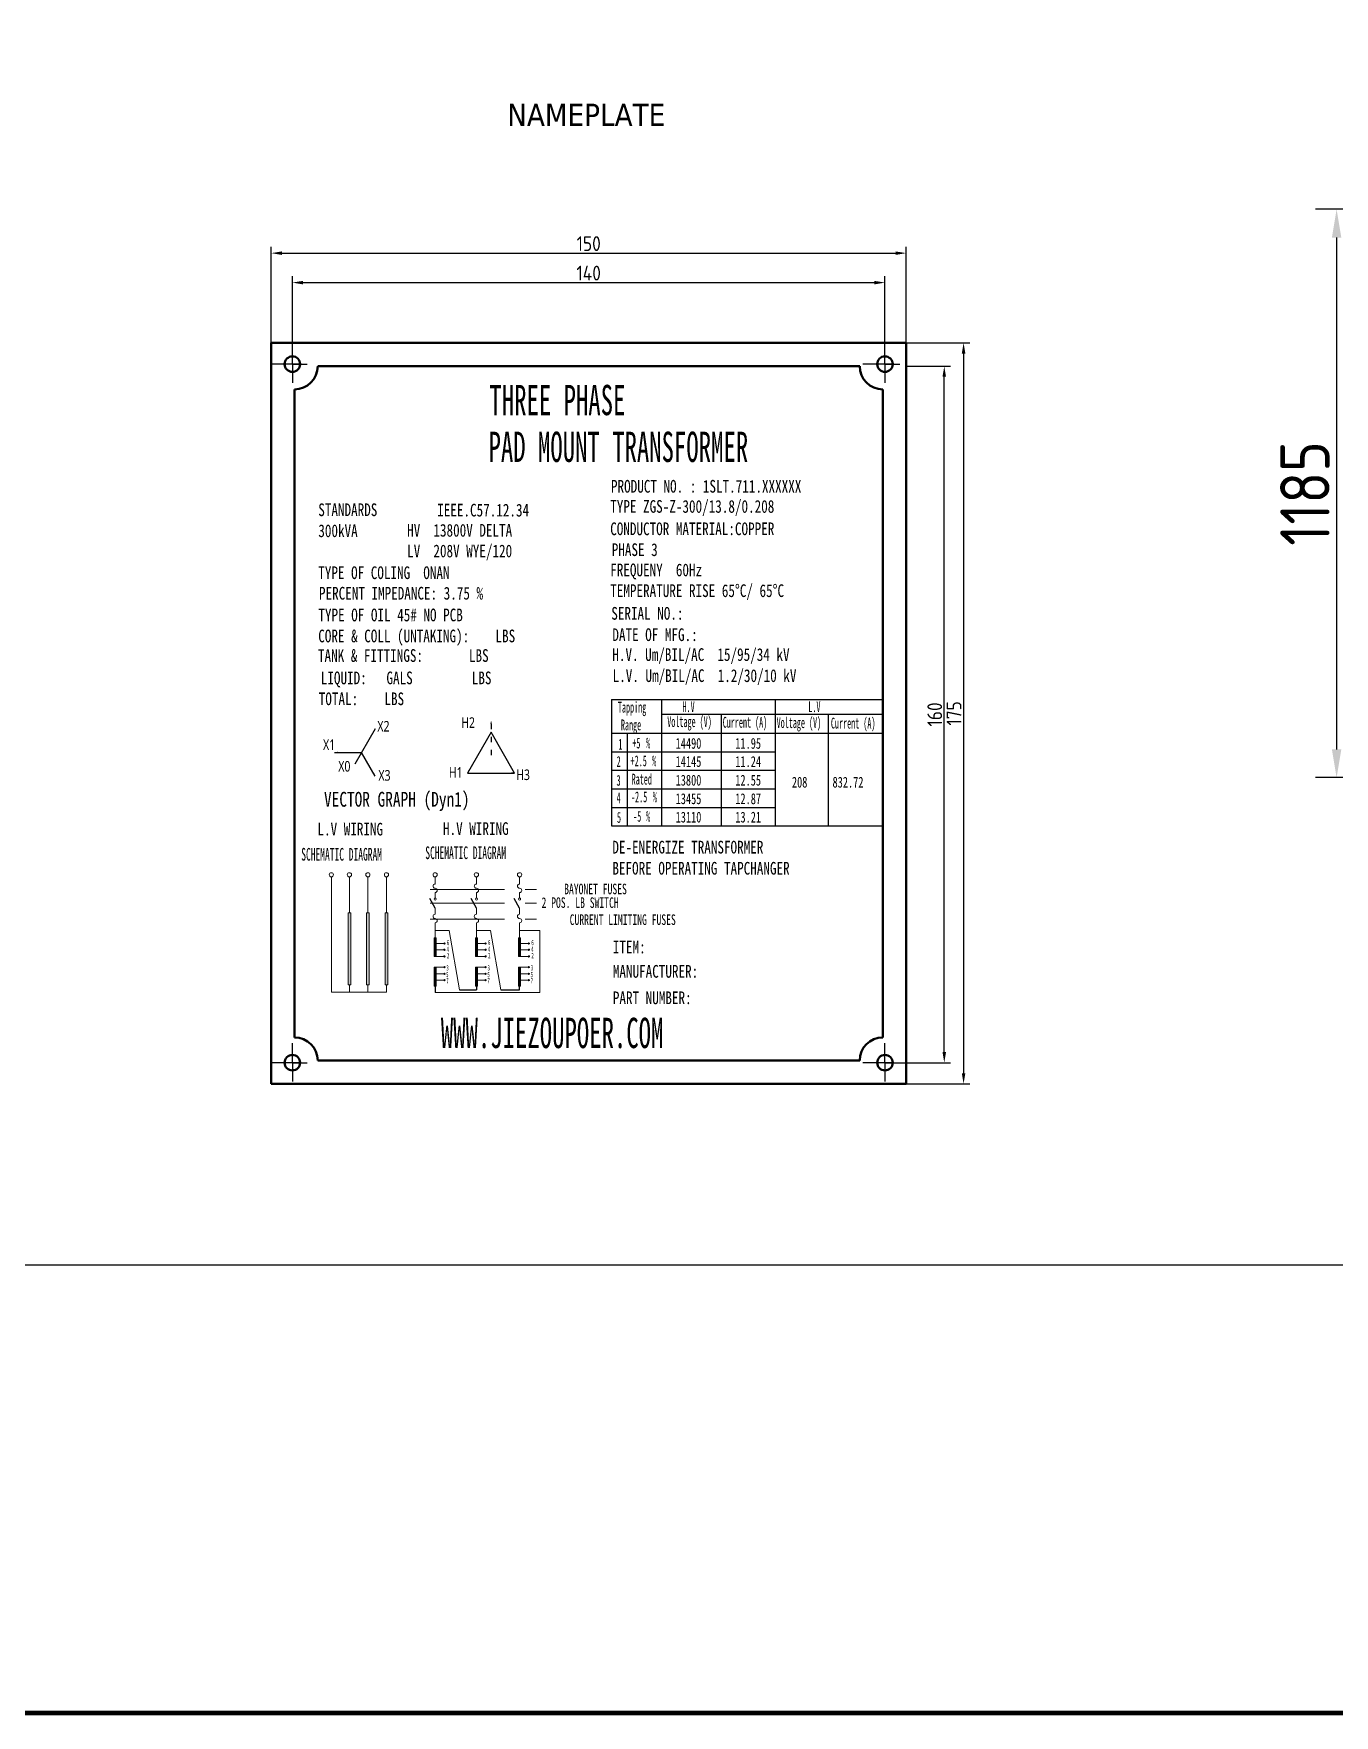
# Model space of a CAD drawing. Header units: millimetres. Extents: x 70841 to 133731, y -170061 to -164340.
# Drawn here: x 101172 to 103016, y -169741 to -167358 of the extents above; entities that cross this region are included whole.
import ezdxf
from ezdxf.enums import TextEntityAlignment as Align

# ---------------------------------------------------------------- set-up
doc = ezdxf.new("R2010")
doc.units = ezdxf.units.MM
doc.header["$LTSCALE"] = 13
for name, pattern in [('2 虚线', [5.75, 4.5, -1.25]), ('ACAD_ISO03W100', [1.18, 0.47, -0.71]), ('ACAD_ISO04W100', [30, 24, -3, 0, -3]), ('CENTERX2', [101.6, 63.5, -12.7, 12.7, -12.7]), ('HIDDEN', [9.525, 6.35, -3.175])]:
    doc.linetypes.add(name, pattern=pattern)
for name, color, linetype in [('1', 4, 'Continuous'), ('2', 3, 'Continuous'), ('4', 2, 'HIDDEN'), ('HYJ1', 6, 'ACAD_ISO04W100'), ('HYJ3', 4, 'Continuous')]:
    doc.layers.add(name, color=color, linetype=linetype)
for name, color, linetype, lineweight in [('2-0.13', 3, 'Continuous', 13), ('标注、文本', 3, 'Continuous', 25), ('铁心', 3, 'Continuous', 0)]:
    doc.layers.add(name, color=color, linetype=linetype, lineweight=lineweight)
doc.styles.add('11', font='')
doc.styles.get("Standard").update_dxf_attribs({"font": 'gbenor.shx', "bigfont": 'gbcbig.shx'})
doc.styles.add('Tahoma$001', font='tahoma.ttf', dxfattribs={"height": 2.159784})
doc.styles.add('宋体', font='', dxfattribs={"width": 0.6})
doc.styles.get('11').set_extended_font_data('FangSong_GB2312')
doc.styles.get('宋体').set_extended_font_data('Microsoft YaHei')
doc.dimstyles.new('1$0', dxfattribs={"dimtxt": 3.5, "dimasz": 2.5, "dimexe": 1.5, "dimexo": 0, "dimgap": 0.5, "dimtad": 1, "dimtoh": 1, "dimdec": 1, "dimtxsty": 'Standard', "dimcen": 2.5, "dimclrd": 3, "dimclre": 3, "dimclrt": 3, "dimadec": 1, "dimazin": 0, "dimtfac": 1, "dimtdec": 1, "dimtmove": 0, "dimatfit": 2, "dimfxl": 1.5, "dimarcsym": 0})
doc.dimstyles.new('1-15', dxfattribs={"dimscale": 20, "dimtxt": 3.5, "dimasz": 2, "dimexe": 1.5, "dimexo": 0.5, "dimgap": 0.5, "dimtad": 1, "dimtoh": 1, "dimdec": 1, "dimdsep": 46, "dimtxsty": 'Standard', "dimcen": 2.5, "dimclrd": 3, "dimclre": 3, "dimclrt": 3, "dimadec": 0, "dimazin": 2, "dimtfac": 1, "dimtdec": 1, "dimtmove": 0, "dimatfit": 2, "dimfxl": 1, "dimarcsym": 0})

# ---------------------------------------------------------------- blocks, each defined once
blk = doc.blocks.new('*D945')
at = {"layer": 'Defpoints', "color": 0, "transparency": 16777216}
for p in [(103315.1, -167607.2), (103019, -168412.6), (103252.6, -168412.6)]:
    blk.add_point(p, dxfattribs=at)
at = {"layer": '标注、文本', "color": 3, "lineweight": -2, "transparency": 16777216}
for p, q in [((103305.1, -167607.2), (102989, -167607.2)), ((103019, -167647.2), (103019, -168372.6)), ((103242.6, -168412.6), (102989, -168412.6))]:
    blk.add_line(p, q, dxfattribs=at)
at = {"layer": '标注、文本', "color": 3, "transparency": 16777216}
for points in [[(103012.3, -167647.2), (103025.6, -167647.2), (103019, -167607.2)], [(103012.3, -168372.6), (103025.6, -168372.6), (103019, -168412.6)]]:
    blk.add_solid(points, dxfattribs=at)
at = {"layer": '标注、文本', "color": 3, "transparency": 16777216, "insert": (102974, -168009.9), "char_height": 70, "attachment_point": 5, "rotation": 90}
blk.add_mtext('1185', dxfattribs=at)
blk = doc.blocks.new('*D1566')
at = {"layer": '2', "color": 3, "lineweight": -2, "transparency": 16777216}
for p, q in [((101979.04, -168240.67), (101989.69, -168240.67)), ((101988.19, -168402.68), (101988.19, -168243.17)), ((101977.35, -168405.18), (101989.69, -168405.18))]:
    blk.add_line(p, q, dxfattribs=at)
at = {"layer": '2', "color": 3, "transparency": 16777216}
for points in [[(101987.77, -168243.17), (101988.6, -168243.17), (101988.19, -168240.67)], [(101987.77, -168402.68), (101988.6, -168402.68), (101988.19, -168405.18)]]:
    blk.add_solid(points, dxfattribs=at)
at = {"layer": 'Defpoints', "color": 0, "transparency": 16777216}
for p in [(101979.04, -168240.67), (101988.19, -168240.67), (101977.35, -168405.18)]:
    blk.add_point(p, dxfattribs=at)
at = {"layer": '2', "color": 3, "transparency": 16777216, "insert": (101985.94, -168322.92), "char_height": 3.5, "attachment_point": 5, "rotation": 90}
blk.add_mtext('160', dxfattribs=at)
blk = doc.blocks.new('*D1569')
at = {"layer": '2', "color": 3, "lineweight": -2, "transparency": 16777216}
for p, q in [((101979.17, -168235.18), (101994.25, -168235.18)), ((101992.75, -168237.68), (101992.75, -168407.68)), ((101979.17, -168410.18), (101994.25, -168410.18))]:
    blk.add_line(p, q, dxfattribs=at)
at = {"layer": '2', "color": 3, "transparency": 16777216}
for points in [[(101992.33, -168237.68), (101993.17, -168237.68), (101992.75, -168235.18)], [(101992.33, -168407.68), (101993.17, -168407.68), (101992.75, -168410.18)]]:
    blk.add_solid(points, dxfattribs=at)
at = {"layer": 'Defpoints', "color": 0, "transparency": 16777216}
for p in [(101979.17, -168235.18), (101979.17, -168410.18), (101992.75, -168410.18)]:
    blk.add_point(p, dxfattribs=at)
at = {"layer": '2', "color": 3, "transparency": 16777216, "insert": (101990.5, -168322.68), "char_height": 3.5, "attachment_point": 5, "rotation": 90}
blk.add_mtext('175', dxfattribs=at)
blk = doc.blocks.new('*D1567')
at = {"layer": '2', "color": 3, "lineweight": -2, "transparency": 16777216}
for p, q in [((101834.17, -168235.54), (101834.17, -168219.43)), ((101836.67, -168220.93), (101971.67, -168220.93)), ((101974.17, -168235.54), (101974.17, -168219.43))]:
    blk.add_line(p, q, dxfattribs=at)
at = {"layer": '2', "color": 3, "transparency": 16777216}
for points in [[(101836.67, -168220.52), (101836.67, -168221.35), (101834.17, -168220.93)], [(101971.67, -168220.52), (101971.67, -168221.35), (101974.17, -168220.93)]]:
    blk.add_solid(points, dxfattribs=at)
at = {"layer": 'Defpoints', "color": 0, "transparency": 16777216}
for p in [(101974.17, -168220.93), (101834.17, -168235.54), (101974.17, -168235.54)]:
    blk.add_point(p, dxfattribs=at)
at = {"layer": '2', "color": 3, "transparency": 16777216, "insert": (101904.17, -168218.68), "char_height": 3.5, "attachment_point": 5}
blk.add_mtext('140', dxfattribs=at)
blk = doc.blocks.new('*D1568')
at = {"layer": '2', "color": 3, "lineweight": -2, "transparency": 16777216}
for p, q in [((101829.18, -168235.18), (101829.18, -168212.47)), ((101831.68, -168213.97), (101976.67, -168213.97)), ((101979.17, -168235.18), (101979.17, -168212.47))]:
    blk.add_line(p, q, dxfattribs=at)
at = {"layer": '2', "color": 3, "transparency": 16777216}
for points in [[(101831.68, -168213.56), (101831.68, -168214.39), (101829.18, -168213.97)], [(101976.67, -168213.56), (101976.67, -168214.39), (101979.17, -168213.97)]]:
    blk.add_solid(points, dxfattribs=at)
at = {"layer": 'Defpoints', "color": 0, "transparency": 16777216}
for p in [(101979.17, -168213.97), (101829.18, -168235.18), (101979.17, -168235.18)]:
    blk.add_point(p, dxfattribs=at)
at = {"layer": '2', "color": 3, "transparency": 16777216, "insert": (101904.18, -168211.72), "char_height": 3.5, "attachment_point": 5}
blk.add_mtext('150', dxfattribs=at)
blk = doc.blocks.new('12565565')
at = {"layer": '铁心'}
h = blk.add_hatch(color=256, dxfattribs=at)
h.dxf.hatch_style = 1
h.paths.add_polyline_path([(101847.33, -168369.79), (101847.95, -168369.79), (101847.95, -168386.78), (101847.33, -168386.78)])
h = blk.add_hatch(color=256, dxfattribs=at)
h.dxf.hatch_style = 1
h.paths.add_polyline_path([(101851.69, -168369.79), (101852.31, -168369.79), (101852.31, -168386.78), (101851.69, -168386.78)])
h = blk.add_hatch(color=256, dxfattribs=at)
h.dxf.hatch_style = 1
h.paths.add_polyline_path([(101856.08, -168369.79), (101856.7, -168369.79), (101856.7, -168386.78), (101856.08, -168386.78)])
h = blk.add_hatch(color=256, dxfattribs=at)
h.dxf.hatch_style = 1
h.paths.add_polyline_path([(101868.13, -168375.65), (101867.66, -168375.65), (101868.13, -168380.11)])
h.paths.add_polyline_path([(101867.66, -168375.65), (101868.13, -168380.11), (101867.66, -168380.11)])
h = blk.add_hatch(color=256, dxfattribs=at)
h.dxf.hatch_style = 1
h.paths.add_polyline_path([(101868.01, -168375.65), (101867.78, -168375.65), (101868.01, -168380.11)])
h.paths.add_polyline_path([(101867.78, -168375.65), (101868.01, -168380.11), (101867.78, -168380.11)])
h = blk.add_hatch(color=256, dxfattribs=at)
h.dxf.hatch_style = 1
h.paths.add_polyline_path([(101877.89, -168375.65), (101877.41, -168375.65), (101877.89, -168380.11)])
h.paths.add_polyline_path([(101877.41, -168375.65), (101877.89, -168380.11), (101877.41, -168380.11)])
h = blk.add_hatch(color=256, dxfattribs=at)
h.dxf.hatch_style = 1
h.paths.add_polyline_path([(101877.77, -168375.65), (101877.53, -168375.65), (101877.77, -168380.11)])
h.paths.add_polyline_path([(101877.53, -168375.65), (101877.77, -168380.11), (101877.53, -168380.11)])
h = blk.add_hatch(color=256, dxfattribs=at)
h.dxf.hatch_style = 1
h.paths.add_polyline_path([(101888.09, -168375.65), (101887.62, -168375.65), (101888.09, -168380.11)])
h.paths.add_polyline_path([(101887.62, -168375.65), (101888.09, -168380.11), (101887.62, -168380.11)])
h = blk.add_hatch(color=256, dxfattribs=at)
h.dxf.hatch_style = 1
h.paths.add_polyline_path([(101887.97, -168375.65), (101887.73, -168375.65), (101887.97, -168380.11)])
h.paths.add_polyline_path([(101887.73, -168375.65), (101887.97, -168380.11), (101887.73, -168380.11)])
h = blk.add_hatch(color=256, dxfattribs=at)
h.dxf.hatch_style = 1
h.paths.add_polyline_path([(101868.13, -168382.61), (101867.66, -168382.61), (101868.13, -168387.07)])
h.paths.add_polyline_path([(101867.66, -168382.61), (101868.13, -168387.07), (101867.66, -168387.07)])
h = blk.add_hatch(color=256, dxfattribs=at)
h.dxf.hatch_style = 1
h.paths.add_polyline_path([(101868.01, -168382.61), (101867.78, -168382.61), (101868.01, -168387.07)])
h.paths.add_polyline_path([(101867.78, -168382.61), (101868.01, -168387.07), (101867.78, -168387.07)])
h = blk.add_hatch(color=256, dxfattribs=at)
h.dxf.hatch_style = 1
h.paths.add_polyline_path([(101877.89, -168382.61), (101877.41, -168382.61), (101877.89, -168387.07)])
h.paths.add_polyline_path([(101877.41, -168382.61), (101877.89, -168387.07), (101877.41, -168387.07)])
h = blk.add_hatch(color=256, dxfattribs=at)
h.dxf.hatch_style = 1
h.paths.add_polyline_path([(101877.77, -168382.61), (101877.53, -168382.61), (101877.77, -168387.07)])
h.paths.add_polyline_path([(101877.53, -168382.61), (101877.77, -168387.07), (101877.53, -168387.07)])
h = blk.add_hatch(color=256, dxfattribs=at)
h.dxf.hatch_style = 1
h.paths.add_polyline_path([(101888.09, -168382.61), (101887.62, -168382.61), (101888.09, -168387.07)])
h.paths.add_polyline_path([(101887.62, -168382.61), (101888.09, -168387.07), (101887.62, -168387.07)])
h = blk.add_hatch(color=256, dxfattribs=at)
h.dxf.hatch_style = 1
h.paths.add_polyline_path([(101887.97, -168382.61), (101887.73, -168382.61), (101887.97, -168387.07)])
h.paths.add_polyline_path([(101887.73, -168382.61), (101887.97, -168387.07), (101887.73, -168387.07)])
at = {"layer": '2'}
for points in [[(101881.12, -168324.4, 0, 0.385, 0), (101881.12, -168325.17, 0.385, 0.385, 0)], [(101853.72, -168326.35, 0, 0.385, 0), (101853.34, -168327.02, 0.385, 0.385, 0)], [(101881.12, -168327.13, 0, 0.385, 0), (101881.51, -168327.8, 0.385, 0.385, 0)], [(101844.09, -168331.91, 0, 0.385, 0), (101844.86, -168331.91, 0.385, 0.385, 0)], [(101853.72, -168337.48, 0, 0.385, 0), (101853.34, -168336.81, 0.385, 0.385, 0)], [(101875.56, -168336.77, 0, 0.385, 0), (101875.95, -168336.1, 0.385, 0.385, 0)]]:
    blk.add_lwpolyline(points, format="xyseb", dxfattribs=at)
at = {"layer": '2', "linetype": 'ACAD_ISO03W100', "ltscale": 0.2}
blk.add_lwpolyline([(101881.12, -168325.17), (101881.12, -168333.56)], dxfattribs=at)
at = {"layer": '2'}
for points in [[(101853.72, -168326.35), (101848.91, -168334.7)], [(101844.09, -168331.91), (101850.51, -168331.91)], [(101853.72, -168337.48), (101850.51, -168331.91)]]:
    blk.add_lwpolyline(points, dxfattribs=at)
blk.add_lwpolyline([(101881.12, -168327.13), (101875.56, -168336.77), (101886.68, -168336.77)], close=True, dxfattribs=at)
at = {"layer": '2', "linetype": 'Continuous'}
blk.add_lwpolyline([(101886.68, -168336.77), (101885.91, -168336.77)], dxfattribs=at)
at = {"layer": '2-0.13'}
for p, q in [((101949.99, -168322.87), (101962.61, -168322.87)), ((101843.38, -168361.3), (101843.38, -168388.48)), ((101843.38, -168388.48), (101856.39, -168388.48))]:
    blk.add_line(p, q, dxfattribs=at)
for centre, radius in [((101843.38, -168360.8), 0.499), ((101847.64, -168360.8), 0.499), ((101852, -168360.8), 0.499), ((101856.39, -168360.8), 0.499), ((101867.89, -168360.8), 0.499), ((101877.65, -168360.8), 0.499), ((101887.85, -168360.8), 0.499), ((101867.89, -168366.53), 0.249), ((101877.65, -168366.53), 0.249), ((101887.85, -168366.53), 0.249)]:
    blk.add_circle(centre, radius, dxfattribs=at)
for centre, start, end in [((101867.89, -168363.48), 90, 270), ((101867.89, -168364.48), 270, 90), ((101877.65, -168363.48), 90, 270), ((101877.65, -168364.48), 270, 90), ((101887.85, -168363.48), 90, 270), ((101887.85, -168364.48), 270, 90), ((101867.89, -168370.62), 90, 270), ((101867.89, -168371.62), 270, 90), ((101877.65, -168370.62), 90, 270), ((101877.65, -168371.62), 270, 90), ((101887.85, -168370.62), 90, 270), ((101887.85, -168371.62), 270, 90)]:
    blk.add_arc(centre, 0.499, start, end, dxfattribs=at)
at = {"layer": 'HYJ1', "color": 1, "linetype": 'CENTERX2'}
for p, q in [((101834.17, -168240.18), (101834.17, -168235.54)), ((101974.17, -168240.18), (101974.17, -168235.54)), ((101834.17, -168240.18), (101828.93, -168240.18)), ((101836, -168240.18), (101834.17, -168240.18)), ((101834.17, -168240.18), (101837.67, -168240.18)), ((101834.17, -168240.18), (101834.17, -168244.58)), ((101834.17, -168240.18), (101834.17, -168242.01)), ((101974.17, -168240.18), (101968.93, -168240.18)), ((101976, -168240.18), (101974.17, -168240.18)), ((101974.17, -168240.18), (101977.67, -168240.18)), ((101974.17, -168240.18), (101974.17, -168244.58)), ((101974.17, -168240.18), (101974.17, -168242.01)), ((101834.17, -168405.18), (101834.17, -168400.54)), ((101974.17, -168405.18), (101974.17, -168400.54)), ((101834.17, -168405.18), (101828.93, -168405.18)), ((101836, -168405.18), (101834.17, -168405.18)), ((101834.17, -168405.18), (101837.67, -168405.18)), ((101834.17, -168405.18), (101834.17, -168409.58)), ((101834.17, -168405.18), (101834.17, -168407.01)), ((101974.17, -168405.18), (101968.93, -168405.18)), ((101976, -168405.18), (101974.17, -168405.18)), ((101974.17, -168405.18), (101977.67, -168405.18)), ((101974.17, -168405.18), (101974.17, -168409.58)), ((101974.17, -168405.18), (101974.17, -168407.01))]:
    blk.add_line(p, q, dxfattribs=at)
at = {"layer": 'HYJ3', "linetype": 'ByBlock', "lineweight": 50}
for p, q in [((101979.17, -168235.18), (101829.18, -168235.18)), ((101829.18, -168235.18), (101829.18, -168410.18)), ((101979.17, -168410.18), (101979.17, -168235.18)), ((101968.2, -168240.67), (101840.15, -168240.67)), ((101834.66, -168246.15), (101834.66, -168399.21)), ((101973.69, -168399.21), (101973.69, -168246.15)), ((101840.15, -168404.69), (101968.2, -168404.69)), ((101979.17, -168410.18), (101829.18, -168410.18))]:
    blk.add_line(p, q, dxfattribs=at)
for centre in [(101834.17, -168240.18), (101974.17, -168240.18), (101834.17, -168405.18), (101974.17, -168405.18)]:
    blk.add_circle(centre, 1.83, dxfattribs=at)
for centre, start, end in [((101834.66, -168240.67), 270, 0), ((101973.69, -168240.67), 180, 270), ((101834.66, -168404.69), 0, 90), ((101973.69, -168404.69), 90, 180)]:
    blk.add_arc(centre, 5.49, start, end, dxfattribs=at)
at = {"layer": '标注、文本', "color": 0}
for p, q in [((101909.6, -168319.36), (101909.6, -168349.25)), ((101909.6, -168319.36), (101909.6, -168349.25)), ((101909.6, -168319.36), (101973.69, -168319.36)), ((101921.39, -168319.36), (101921.39, -168349.25)), ((101948.27, -168319.36), (101948.27, -168349.25)), ((101973.69, -168319.36), (101973.69, -168353.63)), ((101921.39, -168322.87), (101945, -168322.87)), ((101935.44, -168322.87), (101935.44, -168349.25)), ((101939.39, -168322.87), (101973.69, -168322.87)), ((101960.76, -168322.87), (101960.76, -168349.25)), ((101909.6, -168327.35), (101973.69, -168327.35)), ((101913.23, -168327.35), (101913.23, -168349.25)), ((101909.6, -168331.73), (101948.27, -168331.73)), ((101909.6, -168336.11), (101948.27, -168336.11)), ((101909.6, -168340.49), (101948.27, -168340.49)), ((101909.6, -168344.87), (101948.27, -168344.87)), ((101909.6, -168349.25), (101973.69, -168349.25))]:
    blk.add_line(p, q, dxfattribs=at)
at = {"layer": '标注、文本', "color": 2, "linetype": '2 虚线', "lineweight": 9, "ltscale": 0.3}
for p, q in [((101866.71, -168364.24), (101891.83, -168364.24)), ((101866.71, -168367.53), (101891.83, -168367.53)), ((101866.71, -168371.28), (101891.83, -168371.28))]:
    blk.add_line(p, q, dxfattribs=at)
at = {"layer": '标注、文本'}
for p, q in [((101867.89, -168368.7), (101866.64, -168366.42)), ((101877.65, -168368.7), (101876.4, -168366.42)), ((101887.85, -168368.7), (101886.6, -168366.42)), ((101867.89, -168387.07), (101867.89, -168388.61)), ((101873.66, -168387.94), (101877.65, -168387.94)), ((101877.65, -168387.09), (101877.65, -168387.94)), ((101883.41, -168387.94), (101887.85, -168387.94)), ((101887.85, -168387.94), (101887.85, -168387.07))]:
    blk.add_line(p, q, dxfattribs=at)
at = {"layer": '铁心'}
for p, q in [((101847.64, -168361.3), (101847.64, -168369.79)), ((101852, -168361.3), (101852, -168369.79)), ((101856.39, -168361.3), (101856.39, -168369.79)), ((101871.23, -168373.95), (101867.89, -168373.95)), ((101873.66, -168387.94), (101871.23, -168373.95)), ((101880.99, -168373.95), (101877.64, -168373.95)), ((101883.41, -168387.94), (101880.99, -168373.95)), ((101887.85, -168373.95), (101892.65, -168373.95)), ((101892.65, -168373.95), (101892.65, -168388.61)), ((101847.64, -168388.48), (101847.64, -168386.78)), ((101852, -168388.48), (101852, -168386.78)), ((101856.39, -168388.48), (101856.39, -168386.78)), ((101877.65, -168387.94), (101873.66, -168387.94)), ((101887.85, -168387.94), (101883.41, -168387.94))]:
    blk.add_line(p, q, dxfattribs=at)
for points in [[(101867.89, -168362.98), (101867.89, -168361.3)], [(101877.65, -168362.98), (101877.65, -168361.3)], [(101887.85, -168362.98), (101887.85, -168361.3)], [(101867.89, -168366.28), (101867.89, -168364.98)], [(101877.65, -168366.28), (101877.65, -168364.98)], [(101887.85, -168366.28), (101887.85, -168364.98)], [(101867.89, -168370.12), (101867.89, -168368.7)], [(101877.65, -168370.12), (101877.65, -168368.7)], [(101887.85, -168370.12), (101887.85, -168368.7)], [(101867.89, -168375.65), (101867.89, -168372.12)], [(101877.65, -168375.65), (101877.65, -168372.12)], [(101887.85, -168375.65), (101887.85, -168372.12)], [(101868.13, -168375.65), (101867.66, -168375.65), (101868.13, -168380.11), (101868.13, -168375.65)], [(101868.01, -168375.65), (101867.78, -168375.65), (101868.01, -168380.11), (101868.01, -168375.65)], [(101867.89, -168375.65), (101867.89, -168380.11)], [(101867.89, -168377), (101869.94, -168377)], [(101877.89, -168375.65), (101877.41, -168375.65), (101877.89, -168380.11), (101877.89, -168375.65)], [(101877.77, -168375.65), (101877.53, -168375.65), (101877.77, -168380.11), (101877.77, -168375.65)], [(101877.65, -168375.65), (101877.65, -168380.11)], [(101877.65, -168377), (101879.69, -168377)], [(101888.09, -168375.65), (101887.62, -168375.65), (101888.09, -168380.11), (101888.09, -168375.65)], [(101887.97, -168375.65), (101887.73, -168375.65), (101887.97, -168380.11), (101887.97, -168375.65)], [(101887.85, -168375.65), (101887.85, -168380.11)], [(101887.85, -168377), (101889.92, -168377)], [(101867.89, -168378.55), (101869.94, -168378.55)], [(101867.89, -168380.11), (101869.94, -168380.11)], [(101877.65, -168378.55), (101879.69, -168378.55)], [(101877.65, -168380.11), (101879.69, -168380.11)], [(101887.85, -168378.55), (101889.92, -168378.55)], [(101887.85, -168380.11), (101889.92, -168380.11)], [(101868.13, -168382.61), (101867.66, -168382.61), (101868.13, -168387.07), (101868.13, -168382.61)], [(101868.01, -168382.61), (101867.78, -168382.61), (101868.01, -168387.07), (101868.01, -168382.61)], [(101867.89, -168387.07), (101867.89, -168382.61)], [(101867.89, -168382.61), (101869.94, -168382.61)], [(101867.89, -168384.17), (101869.94, -168384.17)], [(101877.89, -168382.61), (101877.41, -168382.61), (101877.89, -168387.07), (101877.89, -168382.61)], [(101877.77, -168382.61), (101877.53, -168382.61), (101877.77, -168387.07), (101877.77, -168382.61)], [(101877.65, -168387.07), (101877.65, -168382.61)], [(101877.65, -168382.61), (101879.69, -168382.61)], [(101877.65, -168384.17), (101879.69, -168384.17)], [(101888.09, -168382.61), (101887.62, -168382.61), (101888.09, -168387.07), (101888.09, -168382.61)], [(101887.97, -168382.61), (101887.73, -168382.61), (101887.97, -168387.07), (101887.97, -168382.61)], [(101887.85, -168387.07), (101887.85, -168382.61)], [(101887.85, -168382.61), (101889.92, -168382.61)], [(101887.85, -168384.17), (101889.92, -168384.17)], [(101867.89, -168385.72), (101869.94, -168385.72)], [(101892.65, -168388.61), (101892.65, -168388.61), (101867.89, -168388.61)], [(101877.65, -168385.72), (101879.69, -168385.72)], [(101887.85, -168385.72), (101889.92, -168385.72)]]:
    blk.add_lwpolyline(points, dxfattribs=at)
for points in [[(101847.95, -168386.78), (101847.33, -168386.78), (101847.33, -168369.79), (101847.95, -168369.79)], [(101852.31, -168386.78), (101851.69, -168386.78), (101851.69, -168369.79), (101852.31, -168369.79)], [(101856.7, -168386.78), (101856.08, -168386.78), (101856.08, -168369.79), (101856.7, -168369.79)], [(101867.66, -168375.65), (101868.13, -168380.11), (101867.66, -168380.11), (101867.66, -168375.65)], [(101867.78, -168375.65), (101868.01, -168380.11), (101867.78, -168380.11), (101867.78, -168375.65)], [(101877.41, -168375.65), (101877.89, -168380.11), (101877.41, -168380.11), (101877.41, -168375.65)], [(101877.53, -168375.65), (101877.77, -168380.11), (101877.53, -168380.11), (101877.53, -168375.65)], [(101887.62, -168375.65), (101888.09, -168380.11), (101887.62, -168380.11), (101887.62, -168375.65)], [(101887.73, -168375.65), (101887.97, -168380.11), (101887.73, -168380.11), (101887.73, -168375.65)], [(101867.66, -168382.61), (101868.13, -168387.07), (101867.66, -168387.07), (101867.66, -168382.61)], [(101867.78, -168382.61), (101868.01, -168387.07), (101867.78, -168387.07), (101867.78, -168382.61)], [(101877.41, -168382.61), (101877.89, -168387.07), (101877.41, -168387.07), (101877.41, -168382.61)], [(101877.53, -168382.61), (101877.77, -168387.07), (101877.53, -168387.07), (101877.53, -168382.61)], [(101887.62, -168382.61), (101888.09, -168387.07), (101887.62, -168387.07), (101887.62, -168382.61)], [(101887.73, -168382.61), (101887.97, -168387.07), (101887.73, -168387.07), (101887.73, -168382.61)]]:
    blk.add_lwpolyline(points, close=True, dxfattribs=at)
for centre in [(101870.09, -168377.02), (101879.82, -168377.02), (101890.05, -168377.02), (101870.09, -168378.51), (101870.09, -168380.08), (101879.82, -168378.51), (101879.82, -168380.08), (101890.05, -168378.51), (101890.05, -168380.08), (101870.09, -168382.62), (101870.09, -168384.19), (101879.82, -168382.62), (101879.82, -168384.19), (101890.05, -168382.62), (101890.05, -168384.19), (101870.09, -168385.68), (101879.82, -168385.68), (101890.05, -168385.68)]:
    blk.add_circle(centre, 0.154, dxfattribs=at)
at = {"layer": '2', "style": '宋体', "width": 0.76}
for s, p in [('X2', (101854.25, -168326.97)), ('H2', (101874.06, -168326.1)), ('X1', (101841.41, -168331.33)), ('X0', (101845.01, -168336.42)), ('X3', (101854.49, -168338.57)), ('H1', (101871.13, -168337.86)), ('H3', (101887.05, -168338.42))]:
    blk.add_text(s, height=2.5, dxfattribs=at).set_placement(p)
at = {"layer": '2-0.13', "style": '11'}
for s, height, width, p in [('PRODUCT NO. : 1SLT.711.XXXXXX', 3, 0.76, (101909.44, -168270.54)), ('STANDARDS', 3, 0.76, (101840.28, -168276.08)), ('IEEE.C57.12.34', 3, 0.76, (101868.38, -168276.17)), ('TYPE ZGS-Z-300/13.8/0.208', 3, 0.76, (101909.26, -168275.29)), ('300kVA', 3, 0.76, (101840.29, -168281.04)), ('HV  13800V DELTA', 3, 0.76, (101861.28, -168280.93)), ('CONDUCTOR MATERIAL:COPPER', 3, 0.76, (101909.26, -168280.58)), ('LV  208V WYE/120', 3, 0.76, (101861.28, -168285.81)), ('PHASE 3', 3, 0.76, (101909.62, -168285.51)), ('TYPE OF COLING  ONAN', 3, 0.76, (101840.28, -168290.95)), ('FREQUENY  60Hz', 3, 0.76, (101909.26, -168290.29)), ('PERCENT IMPEDANCE: 3.75 %%%', 3, 0.76, (101840.44, -168295.79)), ('TEMPERATURE RISE 65°C/ 65°C', 3, 0.76, (101909.26, -168295.19)), ('TYPE OF OIL 45# NO PCB', 3, 0.76, (101840.31, -168300.93)), ('SERIAL NO.:', 3, 0.76, (101909.51, -168300.55)), ('CORE & COLL (UNTAKING):    LBS', 3, 0.76, (101840.28, -168305.89)), ('DATE OF MFG.:', 3, 0.76, (101909.77, -168305.59)), ('TANK & FITTINGS:       LBS', 3, 0.76, (101840.21, -168310.51)), ('H.V. Um/BIL/AC  15/95/34 kV', 3, 0.76, (101909.76, -168310.28)), ('LIQUID:   GALS         LBS', 3, 0.76, (101840.88, -168315.79)), ('L.V. Um/BIL/AC  1.2/30/10 kV', 3, 0.76, (101909.83, -168315.26)), ('TOTAL:    LBS', 3, 0.76, (101840.4, -168320.73)), ('Tapping ', 2.556, 0.55, (101911.08, -168322.49)), ('H.V', 2.556, 0.55, (101926.34, -168322.38)), ('L.V', 2.556, 0.55, (101956.07, -168322.38)), ('Range', 2.556, 0.55, (101911.79, -168326.67)), ('Voltage (V)', 2.5558, 0.55, (101922.74, -168325.9)), ('Current (A)', 2.5558, 0.55, (101935.84, -168326.05)), ('Voltage (V)', 2.5558, 0.55, (101948.58, -168326.13)), ('Current (A)', 2.5558, 0.55, (101961.41, -168326.25)), ('1      ', 2.556, 0.55, (101911.18, -168331.24)), ('+5', 2.556, 0.55, (101914.48, -168330.95)), ('%', 2.56, 0.55, (101917.75, -168330.95)), ('14490', 2.556, 0.7, (101924.71, -168331.03)), ('11.95', 2.556, 0.7, (101938.81, -168331.03)), ('2   ', 2.556, 0.55, (101910.77, -168335.32)), ('+2.5', 2.556, 0.55, (101914.08, -168335.16)), ('%', 2.56, 0.55, (101919.17, -168335.16)), ('14145', 2.556, 0.7, (101924.71, -168335.33)), ('11.24', 2.556, 0.7, (101938.81, -168335.33)), ('3', 2.56, 0.55, (101910.75, -168339.77)), ('Rated', 2.556, 0.55, (101914.32, -168339.48)), ('13800', 2.556, 0.7, (101924.71, -168339.73)), ('12.55', 2.556, 0.7, (101938.81, -168339.73)), ('208', 2.556, 0.7, (101952.19, -168340.2)), ('832.72', 2.556, 0.7, (101961.79, -168340.2)), ('VECTOR GRAPH (Dyn1)', 3.5, 0.76, (101841.63, -168344.71)), ('4', 2.56, 0.55, (101910.77, -168343.89)), ('-2.5', 2.556, 0.55, (101914.18, -168343.68)), ('%', 2.56, 0.55, (101919.32, -168343.68)), ('13455', 2.556, 0.7, (101924.71, -168344.11)), ('12.87', 2.556, 0.7, (101938.81, -168344.11)), ('L.V WIRING ', 3, 0.76, (101840.09, -168351.51)), ('H.V WIRING ', 3, 0.76, (101869.75, -168351.38)), ('5', 2.56, 0.55, (101910.86, -168348.52)), ('-5', 2.556, 0.55, (101914.69, -168348.26)), ('%', 2.56, 0.55, (101917.75, -168348.26)), ('13110', 2.556, 0.7, (101924.71, -168348.45)), ('13.21', 2.556, 0.7, (101938.81, -168348.45)), ('DE-ENERGIZE TRANSFORMER', 3, 0.76, (101909.77, -168355.77)), ('SCHEMATIC DIAGRAM ', 3, 0.55, (101836.26, -168357.45)), ('SCHEMATIC DIAGRAM ', 3, 0.55, (101865.57, -168357.09)), ('BEFORE OPERATING TAPCHANGER', 3, 0.76, (101909.77, -168360.75)), ('2 POS. LB SWITCH', 2.5, 0.67, (101893.03, -168368.62)), ('ITEM:', 3, 0.76, (101909.88, -168379.36)), ('MANUFACTURER:', 3, 0.76, (101909.88, -168385.1)), ('PART NUMBER:', 3, 0.76, (101909.88, -168391.35))]:
    blk.add_text(s, height=height, dxfattribs=dict(at, width=width)).set_placement(p)
at = {"layer": '2-0.13', "style": '11', "width": 0.67}
for s, p in [('BAYONET FUSES', (101913.19, -168365.4)), ('CURRENT LIMITING FUSES', (101924.75, -168372.64))]:
    blk.add_text(s, height=2.5, dxfattribs=at).set_placement(p, align=Align.RIGHT)
at = {"layer": '4', "color": 4, "style": '11', "width": 0.6}
for s, p in [('THREE PHASE ', (101880.72, -168252.24)), (' PAD MOUNT TRANSFORMER', (101877.59, -168263.29)), ('WWW.JIEZOUPOER.COM', (101869.24, -168401.72))]:
    blk.add_text(s, height=7.1563, dxfattribs=at).set_placement(p)
at = {"layer": '铁心', "style": '11', "width": 0.55}
for s, p in [('6', (101870.66, -168377.42)), ('6', (101880.4, -168377.42)), ('6', (101890.62, -168377.42)), ('4', (101870.61, -168379)), ('2', (101870.68, -168380.49)), ('4', (101880.35, -168379)), ('2', (101880.41, -168380.49)), ('4', (101890.57, -168379)), ('2', (101890.63, -168380.49)), ('5', (101870.49, -168384.98)), ('3', (101870.54, -168383.4)), ('7', (101870.52, -168386.46)), ('5', (101880.23, -168384.98)), ('3', (101880.27, -168383.4)), ('7', (101880.25, -168386.46)), ('5', (101890.45, -168384.98)), ('3', (101890.5, -168383.4)), ('7', (101890.47, -168386.46))]:
    blk.add_text(s, height=1.25, dxfattribs=at).set_placement(p)
at = {"layer": '2'}
for base, p1, p2, picture, middle in [((101979.17, -168213.97), (101829.18, -168235.18), (101979.17, -168235.18), '*D1568', (101904.18, -168211.72)), ((101974.17, -168220.93), (101834.17, -168235.54), (101974.17, -168235.54), '*D1567', (101904.17, -168218.68))]:
    dim = blk.add_linear_dim(base=base, p1=p1, p2=p2, dimstyle='1$0', dxfattribs=at)
    dim.commit()
    dim.dimension.update_dxf_attribs({"geometry": picture, "text_midpoint": middle})
for base, p1, p2, text, picture, middle in [((101992.75, -168410.18), (101979.17, -168235.18), (101979.17, -168410.18), '175', '*D1569', (101990.5, -168322.68)), ((101988.19, -168240.67), (101977.35, -168405.18), (101979.04, -168240.67), '160', '*D1566', (101985.94, -168322.92))]:
    dim = blk.add_linear_dim(base=base, p1=p1, p2=p2, angle=90, text=text, dimstyle='1$0', dxfattribs=at)
    dim.commit()
    dim.dimension.update_dxf_attribs({"geometry": picture, "text_midpoint": middle})

msp = doc.modelspace()

# ---------------------------------------------------------------- linework, layer by layer
at = {"layer": '1', "const_width": 6.541}
msp.add_lwpolyline([(98685.929, -169738.188), (105861.929, -169738.188), (105861.929, -164580.438), (98685.929, -164580.438), (98685.929, -169738.188)], dxfattribs=at)
at = {"layer": '2'}
msp.add_line((98685.929, -169102.813), (105861.929, -169102.813), dxfattribs=at)

# ---------------------------------------------------------------- block references
at = {"layer": '标注、文本', "xscale": 6, "yscale": 6, "zscale": 6}
msp.add_blockref('12565565', (-509466.353, 841614.504), dxfattribs=at)

# ---------------------------------------------------------------- texts
at = {"layer": '铁心', "style": 'Tahoma$001'}
msp.add_text('NAMEPLATE', height=31.5734, dxfattribs=at).set_placement((101843.246, -167489.154))

# ---------------------------------------------------------------- dimensions: what is measured, and where the dimension line sits
at = {"layer": '标注、文本'}
dim = msp.add_linear_dim(base=(103018.977, -168412.62), p1=(103315.126, -167607.157), p2=(103252.612, -168412.62), angle=90, text='1185', dimstyle='1-15', dxfattribs=at)
dim.commit()
dim.dimension.update_dxf_attribs({"geometry": '*D945', "text_midpoint": (102973.977, -168009.889)})

doc.saveas('drawing.dxf')
